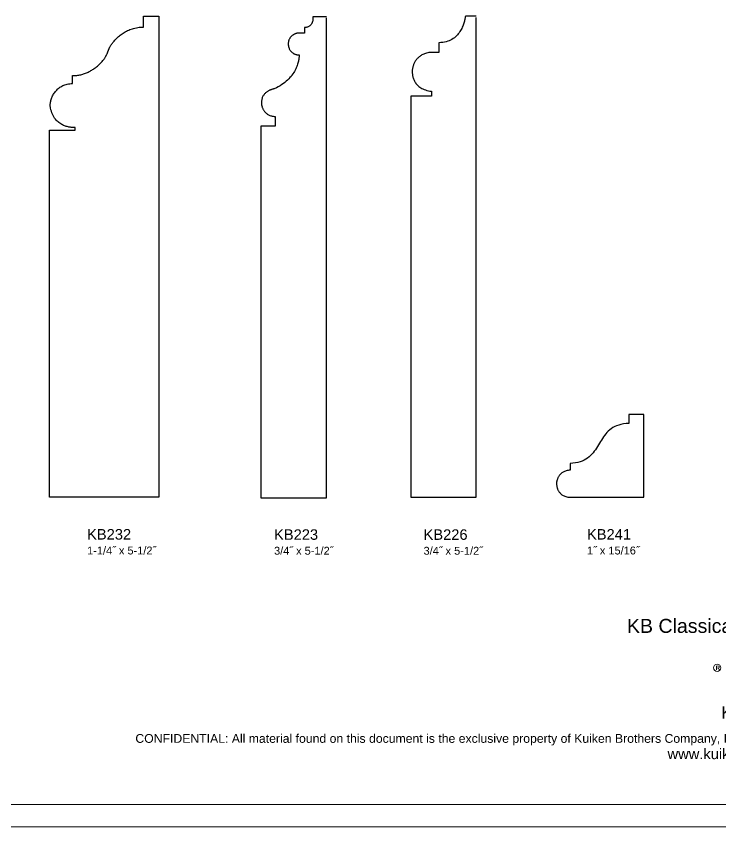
# Model space of a CAD drawing. Extents: x -7.6 to 25.2, y -9.8 to 27.2.
# Drawn here: x 0.42 to 8.47, y -9.8 to -0.53 of the extents above; entities that cross this region are included whole.
import ezdxf

# ---------------------------------------------------------------- set-up
doc = ezdxf.new("R2010")
doc.units = 0
doc.header["$MEASUREMENT"] = 0
doc.layers.add('DO NOT PLOT', color=2, linetype='Continuous', plot=False)

# ---------------------------------------------------------------- blocks, each defined once
blk = doc.blocks.new('KB232')
at = {"flags": 128}
blk.add_lwpolyline([(0, 5.5), (0, 5.4875), (0, 5.451), (0, 5.3918), (0, 5.3114), (0, 5.2112), (0, 5.0926), (0, 4.957), (0, 4.8059), (0, 4.6406), (0, 4.4626), (0, 4.2733), (0, 4.0741), (0, 3.8664), (0, 3.6516), (0, 3.4311), (0, 3.2064), (0, 2.9789), (0, 2.75), (0, 2.5211), (0, 2.2936), (0, 2.0689), (0, 1.8484), (0, 1.6336), (0, 1.4259), (0, 1.2267), (0, 1.0374), (0, 0.8594), (0, 0.6941), (0, 0.543), (0, 0.4074), (0, 0.2888), (0, 0.1886), (0, 0.1082), (0, 0.049), (0, 0.0125), (0, 0), (0.0028, 0), (0.0111, 0), (0.0246, 0), (0.0429, 0), (0.0656, 0), (0.0926, 0), (0.1234, 0), (0.1578, 0), (0.1953, 0), (0.2358, 0), (0.2788, 0), (0.3241, 0), (0.3713, 0), (0.4201, 0), (0.4702, 0), (0.5213, 0), (0.573, 0), (0.625, 0), (0.677, 0), (0.7287, 0), (0.7798, 0), (0.8299, 0), (0.8787, 0), (0.9259, 0), (0.9712, 0), (1.0142, 0), (1.0547, 0), (1.0923, 0), (1.1266, 0), (1.1574, 0), (1.1844, 0), (1.2071, 0), (1.2254, 0), (1.2389, 0), (1.2472, 0), (1.25, 0), (1.25, 0.0095), (1.25, 0.0374), (1.25, 0.0826), (1.25, 0.144), (1.25, 0.2204), (1.25, 0.3109), (1.25, 0.4144), (1.25, 0.5298), (1.25, 0.6559), (1.25, 0.7918), (1.25, 0.9363), (1.25, 1.0883), (1.25, 1.2469), (1.25, 1.4108), (1.25, 1.579), (1.25, 1.7505), (1.25, 1.9242), (1.25, 2.0989), (1.25, 2.2736), (1.25, 2.4473), (1.25, 2.6188), (1.25, 2.787), (1.25, 2.951), (1.25, 3.1095), (1.25, 3.2615), (1.25, 3.406), (1.25, 3.5419), (1.25, 3.668), (1.25, 3.7834), (1.25, 3.8869), (1.25, 3.9774), (1.25, 4.0539), (1.25, 4.1152), (1.25, 4.1604), (1.25, 4.1883), (1.25, 4.1978), (1.2493, 4.1978), (1.2474, 4.1978), (1.2443, 4.1978), (1.24, 4.1978), (1.2347, 4.1978), (1.2284, 4.1978), (1.2212, 4.1978), (1.2132, 4.1978), (1.2045, 4.1978), (1.1951, 4.1978), (1.185, 4.1978), (1.1745, 4.1978), (1.1635, 4.1978), (1.1521, 4.1978), (1.1404, 4.1978), (1.1285, 4.1978), (1.1165, 4.1978), (1.1044, 4.1978), (1.0922, 4.1978), (1.0802, 4.1978), (1.0683, 4.1978), (1.0566, 4.1978), (1.0452, 4.1978), (1.0342, 4.1978), (1.0237, 4.1978), (1.0137, 4.1978), (1.0042, 4.1978), (0.9955, 4.1978), (0.9875, 4.1978), (0.9803, 4.1978), (0.974, 4.1978), (0.9687, 4.1978), (0.9644, 4.1978), (0.9613, 4.1978), (0.9594, 4.1978), (0.9587, 4.1978), (0.9587, 4.1979), (0.9587, 4.1981), (0.9587, 4.1984), (0.9587, 4.1989), (0.9587, 4.1994), (0.9587, 4.2001), (0.9587, 4.2009), (0.9587, 4.2017), (0.9587, 4.2026), (0.9587, 4.2036), (0.9587, 4.2047), (0.9587, 4.2058), (0.9587, 4.207), (0.9587, 4.2082), (0.9587, 4.2094), (0.9587, 4.2107), (0.9587, 4.2119), (0.9587, 4.2132), (0.9587, 4.2145), (0.9587, 4.2158), (0.9587, 4.2171), (0.9588, 4.2183), (0.9588, 4.2195), (0.9588, 4.2207), (0.9588, 4.2218), (0.9588, 4.2228), (0.9588, 4.2238), (0.9588, 4.2248), (0.9588, 4.2256), (0.9588, 4.2264), (0.9588, 4.227), (0.9588, 4.2276), (0.9588, 4.228), (0.9588, 4.2284), (0.9588, 4.2286), (0.9588, 4.2287), (0.9593, 4.2286), (0.9608, 4.2285), (0.9633, 4.2283), (0.9667, 4.2281), (0.9709, 4.228), (0.9759, 4.228), (0.9816, 4.228), (0.9881, 4.2282), (0.9952, 4.2287), (1.0028, 4.2293), (1.0111, 4.2302), (1.0198, 4.2314), (1.0289, 4.233), (1.0384, 4.2349), (1.0482, 4.2372), (1.0584, 4.2401), (1.0687, 4.2434), (1.0792, 4.2472), (1.0899, 4.2516), (1.1006, 4.2567), (1.1113, 4.2623), (1.122, 4.2687), (1.1326, 4.2758), (1.1431, 4.2836), (1.1534, 4.2923), (1.1634, 4.3018), (1.1732, 4.3122), (1.1826, 4.3234), (1.1916, 4.3357), (1.2002, 4.3489), (1.2083, 4.3632), (1.2158, 4.3785), (1.2227, 4.395), (1.229, 4.4125), (1.2346, 4.4313), (1.2394, 4.4513), (1.2407, 4.46), (1.2415, 4.469), (1.2418, 4.4783), (1.2417, 4.4878), (1.2412, 4.4975), (1.2401, 4.5074), (1.2386, 4.5174), (1.2367, 4.5276), (1.2342, 4.5378), (1.2313, 4.5481), (1.228, 4.5584), (1.2241, 4.5687), (1.2198, 4.5789), (1.215, 4.5891), (1.2097, 4.5992), (1.204, 4.6091), (1.1978, 4.6188), (1.1911, 4.6284), (1.1839, 4.6377), (1.1763, 4.6468), (1.1682, 4.6555), (1.1596, 4.664), (1.1505, 4.672), (1.1409, 4.6797), (1.1309, 4.687), (1.1204, 4.6938), (1.1094, 4.7001), (1.0979, 4.7059), (1.0859, 4.7111), (1.0735, 4.7158), (1.0605, 4.7199), (1.0471, 4.7233), (1.0332, 4.7261), (1.0188, 4.7281), (1.0039, 4.7294), (0.9885, 4.73), (0.9885, 4.7302), (0.9885, 4.7308), (0.9885, 4.7318), (0.9885, 4.7331), (0.9885, 4.7348), (0.9885, 4.7368), (0.9884, 4.7391), (0.9884, 4.7416), (0.9884, 4.7444), (0.9884, 4.7474), (0.9884, 4.7505), (0.9883, 4.7539), (0.9883, 4.7574), (0.9883, 4.761), (0.9883, 4.7646), (0.9882, 4.7684), (0.9882, 4.7722), (0.9882, 4.7761), (0.9882, 4.7799), (0.9881, 4.7837), (0.9881, 4.7875), (0.9881, 4.7912), (0.988, 4.7948), (0.988, 4.7983), (0.988, 4.8016), (0.988, 4.8048), (0.988, 4.8078), (0.9879, 4.8105), (0.9879, 4.8131), (0.9879, 4.8154), (0.9879, 4.8173), (0.9879, 4.819), (0.9879, 4.8204), (0.9879, 4.8214), (0.9879, 4.822), (0.9879, 4.8222), (0.9757, 4.8221), (0.9637, 4.8224), (0.9518, 4.823), (0.94, 4.824), (0.9282, 4.8254), (0.9166, 4.8271), (0.9051, 4.8292), (0.8937, 4.8316), (0.8825, 4.8343), (0.8713, 4.8373), (0.8603, 4.8407), (0.8494, 4.8443), (0.8387, 4.8482), (0.828, 4.8524), (0.8176, 4.8569), (0.8072, 4.8617), (0.797, 4.8667), (0.787, 4.8719), (0.777, 4.8774), (0.7673, 4.8832), (0.7577, 4.8891), (0.7483, 4.8953), (0.739, 4.9017), (0.7299, 4.9083), (0.7209, 4.9151), (0.7121, 4.922), (0.7036, 4.9292), (0.6951, 4.9365), (0.6869, 4.944), (0.6788, 4.9516), (0.671, 4.9594), (0.6633, 4.9673), (0.6558, 4.9753), (0.6485, 4.9835), (0.6414, 4.9918), (0.6346, 5.0001), (0.6307, 5.0052), (0.627, 5.0103), (0.6235, 5.0153), (0.6201, 5.0204), (0.6168, 5.0255), (0.6137, 5.0305), (0.6107, 5.0356), (0.6079, 5.0406), (0.6052, 5.0456), (0.6026, 5.0505), (0.6001, 5.0554), (0.5977, 5.0603), (0.5955, 5.0651), (0.5933, 5.0699), (0.5912, 5.0745), (0.5892, 5.0792), (0.5873, 5.0837), (0.5855, 5.0882), (0.5838, 5.0925), (0.5821, 5.0968), (0.5804, 5.101), (0.5789, 5.1051), (0.5774, 5.109), (0.5759, 5.1129), (0.5745, 5.1166), (0.5731, 5.1202), (0.5717, 5.1236), (0.5703, 5.127), (0.569, 5.1301), (0.5677, 5.1331), (0.5664, 5.136), (0.5651, 5.1387), (0.5638, 5.1412), (0.5625, 5.1436), (0.5612, 5.1457), (0.5599, 5.1477), (0.5563, 5.1543), (0.5523, 5.1612), (0.5479, 5.1684), (0.543, 5.1758), (0.5378, 5.1836), (0.532, 5.1915), (0.5259, 5.1995), (0.5194, 5.2078), (0.5124, 5.2161), (0.505, 5.2246), (0.4972, 5.233), (0.489, 5.2416), (0.4804, 5.2501), (0.4713, 5.2586), (0.4619, 5.267), (0.4521, 5.2753), (0.4418, 5.2835), (0.4312, 5.2915), (0.4202, 5.2994), (0.4088, 5.307), (0.397, 5.3144), (0.3848, 5.3216), (0.3722, 5.3284), (0.3593, 5.3349), (0.3459, 5.341), (0.3322, 5.3467), (0.3181, 5.352), (0.3037, 5.3569), (0.2889, 5.3613), (0.2737, 5.3651), (0.2581, 5.3684), (0.2422, 5.3711), (0.2259, 5.3733), (0.2093, 5.3748), (0.1923, 5.3756), (0.1749, 5.3757), (0.1749, 5.376), (0.1749, 5.3768), (0.1749, 5.3782), (0.1749, 5.38), (0.1749, 5.3822), (0.1749, 5.3849), (0.1749, 5.388), (0.1749, 5.3914), (0.1749, 5.3951), (0.1749, 5.3991), (0.1749, 5.4034), (0.1749, 5.4079), (0.1749, 5.4126), (0.1749, 5.4174), (0.1749, 5.4224), (0.1749, 5.4274), (0.1749, 5.4326), (0.1749, 5.4377), (0.1749, 5.4429), (0.1749, 5.448), (0.1749, 5.4531), (0.1749, 5.458), (0.1749, 5.4629), (0.1749, 5.4676), (0.1749, 5.4721), (0.1749, 5.4763), (0.1749, 5.4803), (0.1749, 5.4841), (0.1749, 5.4875), (0.1749, 5.4905), (0.1749, 5.4932), (0.1749, 5.4955), (0.1749, 5.4973), (0.1749, 5.4986), (0.1749, 5.4994), (0.1749, 5.4997), (0.1745, 5.4997), (0.1734, 5.4997), (0.1715, 5.4997), (0.1689, 5.4997), (0.1657, 5.4997), (0.162, 5.4997), (0.1577, 5.4997), (0.1528, 5.4997), (0.1476, 5.4998), (0.1419, 5.4998), (0.1359, 5.4998), (0.1296, 5.4998), (0.123, 5.4998), (0.1161, 5.4998), (0.1091, 5.4998), (0.102, 5.4998), (0.0947, 5.4998), (0.0875, 5.4999), (0.0802, 5.4999), (0.0729, 5.4999), (0.0658, 5.4999), (0.0588, 5.4999), (0.052, 5.4999), (0.0453, 5.4999), (0.039, 5.4999), (0.033, 5.4999), (0.0273, 5.5), (0.0221, 5.5), (0.0173, 5.5), (0.013, 5.5), (0.0092, 5.5), (0.006, 5.5), (0.0034, 5.5), (0.0016, 5.5), (0.0004, 5.5)], dxfattribs=at)
blk = doc.blocks.new('KB223')
at = {"flags": 128}
blk.add_lwpolyline([(0, 5.5), (-0.0004, 5.5), (-0.0014, 5.5), (-0.0031, 5.5), (-0.0054, 5.5), (-0.0082, 5.5), (-0.0116, 5.5), (-0.0154, 5.5), (-0.0197, 5.5), (-0.0244, 5.5), (-0.0295, 5.5), (-0.0348, 5.5), (-0.0405, 5.5), (-0.0464, 5.5), (-0.0525, 5.5), (-0.0588, 5.5), (-0.0652, 5.5), (-0.0716, 5.5), (-0.0781, 5.5), (-0.0846, 5.5), (-0.0911, 5.5), (-0.0975, 5.5), (-0.1037, 5.5), (-0.1098, 5.5), (-0.1157, 5.5), (-0.1214, 5.5), (-0.1268, 5.5), (-0.1318, 5.5), (-0.1365, 5.5), (-0.1408, 5.5), (-0.1447, 5.5), (-0.148, 5.5), (-0.1509, 5.5), (-0.1532, 5.5), (-0.1549, 5.5), (-0.1559, 5.5), (-0.1563, 5.5), (-0.1562, 5.4998), (-0.1561, 5.499), (-0.1559, 5.4978), (-0.1557, 5.4961), (-0.1555, 5.494), (-0.1553, 5.4915), (-0.1552, 5.4886), (-0.155, 5.4855), (-0.155, 5.482), (-0.155, 5.4782), (-0.1551, 5.4742), (-0.1554, 5.47), (-0.1558, 5.4655), (-0.1563, 5.4609), (-0.1571, 5.4562), (-0.158, 5.4514), (-0.1592, 5.4465), (-0.1606, 5.4415), (-0.1623, 5.4365), (-0.1643, 5.4315), (-0.1665, 5.4265), (-0.1691, 5.4216), (-0.172, 5.4168), (-0.1753, 5.4121), (-0.179, 5.4076), (-0.1831, 5.4032), (-0.1875, 5.399), (-0.1925, 5.3951), (-0.1979, 5.3914), (-0.2037, 5.3879), (-0.2101, 5.3848), (-0.2169, 5.3821), (-0.2244, 5.3797), (-0.2323, 5.3777), (-0.2409, 5.3761), (-0.25, 5.375), (-0.25, 5.3749), (-0.25, 5.3745), (-0.25, 5.3738), (-0.25, 5.3729), (-0.25, 5.3717), (-0.25, 5.3704), (-0.25, 5.3688), (-0.25, 5.3671), (-0.25, 5.3653), (-0.25, 5.3632), (-0.25, 5.3611), (-0.25, 5.3588), (-0.25, 5.3565), (-0.25, 5.354), (-0.25, 5.3515), (-0.25, 5.349), (-0.25, 5.3464), (-0.25, 5.3438), (-0.25, 5.3412), (-0.25, 5.3386), (-0.25, 5.336), (-0.25, 5.3335), (-0.25, 5.3311), (-0.25, 5.3287), (-0.25, 5.3265), (-0.25, 5.3243), (-0.25, 5.3223), (-0.25, 5.3204), (-0.25, 5.3187), (-0.25, 5.3172), (-0.25, 5.3158), (-0.25, 5.3147), (-0.25, 5.3138), (-0.25, 5.3131), (-0.25, 5.3127), (-0.25, 5.3125), (-0.2501, 5.3125), (-0.2506, 5.3125), (-0.2513, 5.3125), (-0.2522, 5.3125), (-0.2534, 5.3125), (-0.2549, 5.3125), (-0.2565, 5.3125), (-0.2583, 5.3125), (-0.2602, 5.3125), (-0.2624, 5.3125), (-0.2646, 5.3125), (-0.267, 5.3125), (-0.2695, 5.3125), (-0.272, 5.3125), (-0.2747, 5.3125), (-0.2773, 5.3125), (-0.2801, 5.3125), (-0.2828, 5.3125), (-0.2855, 5.3125), (-0.2882, 5.3125), (-0.2909, 5.3125), (-0.2935, 5.3125), (-0.2961, 5.3125), (-0.2986, 5.3125), (-0.301, 5.3125), (-0.3032, 5.3125), (-0.3053, 5.3125), (-0.3073, 5.3125), (-0.3091, 5.3125), (-0.3107, 5.3125), (-0.3121, 5.3125), (-0.3133, 5.3125), (-0.3143, 5.3125), (-0.315, 5.3125), (-0.3154, 5.3125), (-0.3156, 5.3125), (-0.3189, 5.3126), (-0.3223, 5.3125), (-0.326, 5.3122), (-0.3298, 5.3118), (-0.3337, 5.3112), (-0.3378, 5.3103), (-0.342, 5.3093), (-0.3463, 5.3081), (-0.3507, 5.3067), (-0.3551, 5.3051), (-0.3596, 5.3033), (-0.3641, 5.3013), (-0.3686, 5.2991), (-0.3731, 5.2967), (-0.3776, 5.2941), (-0.3821, 5.2912), (-0.3865, 5.2882), (-0.3908, 5.2849), (-0.395, 5.2815), (-0.3992, 5.2778), (-0.4032, 5.2739), (-0.4071, 5.2697), (-0.4108, 5.2654), (-0.4143, 5.2608), (-0.4177, 5.256), (-0.4208, 5.251), (-0.4238, 5.2457), (-0.4265, 5.2402), (-0.4289, 5.2345), (-0.4311, 5.2285), (-0.433, 5.2223), (-0.4345, 5.2158), (-0.4358, 5.2091), (-0.4367, 5.2022), (-0.4373, 5.195), (-0.4375, 5.1875), (-0.4365, 5.1772), (-0.435, 5.1675), (-0.4332, 5.1583), (-0.4309, 5.1497), (-0.4282, 5.1416), (-0.4252, 5.134), (-0.4218, 5.1269), (-0.4181, 5.1204), (-0.4142, 5.1142), (-0.4101, 5.1086), (-0.4057, 5.1033), (-0.4012, 5.0985), (-0.3965, 5.094), (-0.3916, 5.09), (-0.3867, 5.0863), (-0.3817, 5.083), (-0.3767, 5.0799), (-0.3717, 5.0772), (-0.3667, 5.0748), (-0.3617, 5.0727), (-0.3568, 5.0708), (-0.352, 5.0692), (-0.3474, 5.0678), (-0.3429, 5.0666), (-0.3386, 5.0656), (-0.3346, 5.0648), (-0.3308, 5.0641), (-0.3272, 5.0636), (-0.324, 5.0632), (-0.3211, 5.0629), (-0.3186, 5.0627), (-0.3165, 5.0626), (-0.3148, 5.0626), (-0.3135, 5.0625), (-0.3128, 5.0625), (-0.3125, 5.0625), (-0.3125, 5.0619), (-0.3125, 5.0602), (-0.3126, 5.0573), (-0.3127, 5.0534), (-0.313, 5.0485), (-0.3135, 5.0427), (-0.3142, 5.0359), (-0.3151, 5.0283), (-0.3163, 5.0199), (-0.3178, 5.0108), (-0.3197, 5.0009), (-0.322, 4.9904), (-0.3247, 4.9793), (-0.3279, 4.9677), (-0.3317, 4.9555), (-0.3359, 4.943), (-0.3408, 4.93), (-0.3463, 4.9167), (-0.3525, 4.9031), (-0.3593, 4.8893), (-0.367, 4.8752), (-0.3754, 4.8611), (-0.3846, 4.8468), (-0.3947, 4.8325), (-0.4056, 4.8182), (-0.4175, 4.804), (-0.4304, 4.7899), (-0.4443, 4.776), (-0.4593, 4.7623), (-0.4753, 4.7489), (-0.4925, 4.7357), (-0.5108, 4.723), (-0.5303, 4.7106), (-0.5511, 4.6988), (-0.5732, 4.6874), (-0.5965, 4.6767), (-0.5983, 4.6761), (-0.6006, 4.6755), (-0.6034, 4.6748), (-0.6066, 4.6739), (-0.6103, 4.6729), (-0.6143, 4.6718), (-0.6186, 4.6705), (-0.6233, 4.6691), (-0.6283, 4.6674), (-0.6335, 4.6655), (-0.6389, 4.6635), (-0.6445, 4.6612), (-0.6502, 4.6586), (-0.6561, 4.6559), (-0.662, 4.6528), (-0.6679, 4.6495), (-0.6739, 4.6458), (-0.6798, 4.6419), (-0.6857, 4.6376), (-0.6915, 4.633), (-0.6971, 4.6281), (-0.7026, 4.6227), (-0.7079, 4.6171), (-0.7129, 4.611), (-0.7177, 4.6045), (-0.7222, 4.5976), (-0.7264, 4.5903), (-0.7302, 4.5825), (-0.7336, 4.5743), (-0.7365, 4.5656), (-0.739, 4.5564), (-0.741, 4.5467), (-0.7425, 4.5365), (-0.7434, 4.5258), (-0.7436, 4.5146), (-0.7433, 4.5027), (-0.7432, 4.5016), (-0.7431, 4.4999), (-0.7428, 4.4977), (-0.7425, 4.4951), (-0.742, 4.4921), (-0.7413, 4.4887), (-0.7405, 4.4849), (-0.7395, 4.4808), (-0.7383, 4.4765), (-0.737, 4.4719), (-0.7354, 4.467), (-0.7336, 4.462), (-0.7315, 4.4568), (-0.7292, 4.4514), (-0.7266, 4.4459), (-0.7237, 4.4404), (-0.7206, 4.4348), (-0.7171, 4.4292), (-0.7133, 4.4236), (-0.7092, 4.418), (-0.7048, 4.4126), (-0.6999, 4.4072), (-0.6947, 4.4019), (-0.6892, 4.3968), (-0.6832, 4.3919), (-0.6768, 4.3873), (-0.67, 4.3829), (-0.6627, 4.3787), (-0.655, 4.3749), (-0.6468, 4.3714), (-0.6382, 4.3683), (-0.629, 4.3656), (-0.6194, 4.3633), (-0.6092, 4.3615), (-0.5985, 4.3602), (-0.5873, 4.3594), (-0.5873, 4.3592), (-0.5873, 4.3584), (-0.5873, 4.3573), (-0.5873, 4.3557), (-0.5873, 4.3537), (-0.5873, 4.3513), (-0.5873, 4.3486), (-0.5873, 4.3456), (-0.5873, 4.3423), (-0.5873, 4.3388), (-0.5873, 4.335), (-0.5873, 4.3311), (-0.5873, 4.3269), (-0.5873, 4.3227), (-0.5873, 4.3183), (-0.5873, 4.3138), (-0.5873, 4.3093), (-0.5873, 4.3048), (-0.5873, 4.3002), (-0.5873, 4.2957), (-0.5873, 4.2912), (-0.5873, 4.2868), (-0.5873, 4.2826), (-0.5873, 4.2784), (-0.5873, 4.2745), (-0.5873, 4.2707), (-0.5873, 4.2672), (-0.5873, 4.2639), (-0.5873, 4.2609), (-0.5873, 4.2582), (-0.5873, 4.2558), (-0.5873, 4.2538), (-0.5873, 4.2522), (-0.5873, 4.2511), (-0.5873, 4.2503), (-0.5873, 4.2501), (-0.5876, 4.2501), (-0.5887, 4.2501), (-0.5905, 4.2501), (-0.5928, 4.2501), (-0.5958, 4.2501), (-0.5993, 4.2501), (-0.6033, 4.2501), (-0.6078, 4.2501), (-0.6127, 4.2501), (-0.6179, 4.2501), (-0.6236, 4.2501), (-0.6294, 4.2501), (-0.6356, 4.2501), (-0.6419, 4.2501), (-0.6485, 4.2501), (-0.6551, 4.2501), (-0.6619, 4.2501), (-0.6686, 4.2501), (-0.6754, 4.2501), (-0.6821, 4.2501), (-0.6888, 4.2501), (-0.6953, 4.2501), (-0.7017, 4.2501), (-0.7078, 4.2501), (-0.7137, 4.2501), (-0.7193, 4.2501), (-0.7246, 4.2501), (-0.7295, 4.2501), (-0.7339, 4.2501), (-0.7379, 4.2501), (-0.7415, 4.2501), (-0.7444, 4.2501), (-0.7468, 4.2501), (-0.7485, 4.2501), (-0.7496, 4.2501), (-0.75, 4.2501), (-0.75, 4.2404), (-0.75, 4.2122), (-0.75, 4.1665), (-0.75, 4.1043), (-0.75, 4.0269), (-0.75, 3.9353), (-0.75, 3.8305), (-0.75, 3.7137), (-0.75, 3.586), (-0.75, 3.4485), (-0.75, 3.3022), (-0.75, 3.1482), (-0.75, 2.9877), (-0.75, 2.8217), (-0.75, 2.6514), (-0.75, 2.4778), (-0.75, 2.3019), (-0.75, 2.125), (-0.75, 1.9481), (-0.75, 1.7723), (-0.75, 1.5987), (-0.75, 1.4284), (-0.75, 1.2624), (-0.75, 1.1019), (-0.75, 0.9479), (-0.75, 0.8016), (-0.75, 0.6641), (-0.75, 0.5364), (-0.75, 0.4196), (-0.75, 0.3148), (-0.75, 0.2232), (-0.75, 0.1458), (-0.75, 0.0836), (-0.75, 0.0379), (-0.75, 0.0097), (-0.75, 0), (-0.7483, 0), (-0.7433, 0), (-0.7352, 0), (-0.7243, 0), (-0.7106, 0), (-0.6944, 0), (-0.676, 0), (-0.6554, 0), (-0.6328, 0), (-0.6085, 0), (-0.5827, 0), (-0.5556, 0), (-0.5272, 0), (-0.4979, 0), (-0.4679, 0), (-0.4372, 0), (-0.4062, 0), (-0.375, 0), (-0.3438, 0), (-0.3128, 0), (-0.2821, 0), (-0.2521, 0), (-0.2228, 0), (-0.1944, 0), (-0.1673, 0), (-0.1415, 0), (-0.1172, 0), (-0.0947, 0), (-0.074, 0), (-0.0556, 0), (-0.0394, 0), (-0.0257, 0), (-0.0148, 0), (-0.0067, 0), (-0.0017, 0), (0, 0), (0, 0.0125), (0, 0.049), (0, 0.1082), (0, 0.1886), (0, 0.2888), (0, 0.4074), (0, 0.543), (0, 0.6941), (0, 0.8594), (0, 1.0374), (0, 1.2267), (0, 1.4259), (0, 1.6336), (0, 1.8484), (0, 2.0689), (0, 2.2936), (0, 2.5211), (0, 2.75), (0, 2.9789), (0, 3.2065), (0, 3.4311), (0, 3.6516), (0, 3.8664), (0, 4.0741), (0, 4.2733), (0, 4.4626), (0, 4.6406), (0, 4.8059), (0, 4.957), (0, 5.0926), (0, 5.2112), (0, 5.3114), (0, 5.3918), (0, 5.451), (0, 5.4875)], dxfattribs=at)
blk = doc.blocks.new('KB224')
at = {"flags": 128}
blk.add_lwpolyline([(0, 5.5), (-0.0003, 5.5), (-0.0011, 5.5), (-0.0025, 5.5), (-0.0043, 5.5), (-0.0066, 5.5), (-0.0093, 5.5), (-0.0123, 5.5), (-0.0158, 5.5), (-0.0195, 5.5), (-0.0236, 5.5), (-0.0279, 5.5), (-0.0324, 5.5), (-0.0371, 5.5), (-0.042, 5.5), (-0.047, 5.5), (-0.0521, 5.5), (-0.0573, 5.5), (-0.0625, 5.5), (-0.0677, 5.5), (-0.0729, 5.5), (-0.078, 5.5), (-0.083, 5.5), (-0.0879, 5.5), (-0.0926, 5.5), (-0.0971, 5.5), (-0.1014, 5.5), (-0.1055, 5.5), (-0.1092, 5.5), (-0.1126, 5.5), (-0.1157, 5.5), (-0.1184, 5.5), (-0.1207, 5.5), (-0.1225, 5.5), (-0.1239, 5.5), (-0.1247, 5.5), (-0.125, 5.5), (-0.1251, 5.4993), (-0.1253, 5.4973), (-0.1257, 5.4941), (-0.1263, 5.4896), (-0.1271, 5.4841), (-0.1282, 5.4776), (-0.1296, 5.4702), (-0.1314, 5.4619), (-0.1335, 5.4528), (-0.1359, 5.443), (-0.1388, 5.4326), (-0.1421, 5.4217), (-0.1459, 5.4103), (-0.1501, 5.3985), (-0.1549, 5.3864), (-0.1603, 5.374), (-0.1662, 5.3615), (-0.1727, 5.349), (-0.1799, 5.3364), (-0.1877, 5.3239), (-0.1963, 5.3116), (-0.2055, 5.2995), (-0.2155, 5.2877), (-0.2263, 5.2763), (-0.2379, 5.2653), (-0.2504, 5.2549), (-0.2637, 5.2451), (-0.2779, 5.2361), (-0.293, 5.2278), (-0.309, 5.2203), (-0.3261, 5.2138), (-0.3442, 5.2083), (-0.3633, 5.2039), (-0.3834, 5.2006), (-0.4047, 5.1986), (-0.4271, 5.1979), (-0.4271, 5.1977), (-0.4271, 5.1969), (-0.4271, 5.1958), (-0.4271, 5.1941), (-0.4271, 5.1921), (-0.4271, 5.1897), (-0.4271, 5.187), (-0.4271, 5.1839), (-0.4271, 5.1806), (-0.4271, 5.177), (-0.4271, 5.1732), (-0.4271, 5.1691), (-0.4271, 5.1649), (-0.4271, 5.1606), (-0.4271, 5.1561), (-0.4271, 5.1516), (-0.4271, 5.147), (-0.4271, 5.1424), (-0.4271, 5.1378), (-0.4271, 5.1332), (-0.4271, 5.1286), (-0.4271, 5.1242), (-0.4271, 5.1198), (-0.4271, 5.1156), (-0.4271, 5.1116), (-0.4271, 5.1078), (-0.4271, 5.1042), (-0.4271, 5.1009), (-0.4271, 5.0978), (-0.4271, 5.0951), (-0.4271, 5.0927), (-0.4271, 5.0906), (-0.4271, 5.089), (-0.4271, 5.0878), (-0.4271, 5.0871), (-0.4271, 5.0868), (-0.4273, 5.0868), (-0.428, 5.0868), (-0.4291, 5.0868), (-0.4306, 5.0868), (-0.4324, 5.0868), (-0.4346, 5.0868), (-0.4372, 5.0867), (-0.44, 5.0867), (-0.4431, 5.0867), (-0.4464, 5.0867), (-0.4499, 5.0866), (-0.4536, 5.0866), (-0.4575, 5.0866), (-0.4615, 5.0865), (-0.4656, 5.0865), (-0.4698, 5.0865), (-0.474, 5.0864), (-0.4783, 5.0864), (-0.4826, 5.0864), (-0.4868, 5.0863), (-0.491, 5.0863), (-0.4951, 5.0863), (-0.4991, 5.0862), (-0.503, 5.0862), (-0.5067, 5.0862), (-0.5102, 5.0861), (-0.5135, 5.0861), (-0.5166, 5.0861), (-0.5194, 5.0861), (-0.522, 5.086), (-0.5242, 5.086), (-0.526, 5.086), (-0.5275, 5.086), (-0.5286, 5.086), (-0.5293, 5.086), (-0.5295, 5.086), (-0.5429, 5.0842), (-0.5556, 5.0819), (-0.5678, 5.0791), (-0.5795, 5.0759), (-0.5906, 5.0721), (-0.6012, 5.068), (-0.6113, 5.0634), (-0.6209, 5.0585), (-0.63, 5.0532), (-0.6386, 5.0476), (-0.6468, 5.0416), (-0.6545, 5.0355), (-0.6618, 5.029), (-0.6687, 5.0224), (-0.6751, 5.0155), (-0.6811, 5.0085), (-0.6867, 5.0014), (-0.6919, 4.9941), (-0.6968, 4.9867), (-0.7013, 4.9793), (-0.7054, 4.9719), (-0.7092, 4.9644), (-0.7126, 4.957), (-0.7158, 4.9496), (-0.7186, 4.9422), (-0.7211, 4.935), (-0.7233, 4.9279), (-0.7252, 4.9209), (-0.7269, 4.9141), (-0.7283, 4.9075), (-0.7295, 4.9012), (-0.7304, 4.8951), (-0.7311, 4.8892), (-0.7316, 4.8837), (-0.7319, 4.8785), (-0.732, 4.8737), (-0.732, 4.8732), (-0.7321, 4.8719), (-0.7322, 4.8697), (-0.7323, 4.8667), (-0.7323, 4.8629), (-0.7322, 4.8585), (-0.732, 4.8534), (-0.7316, 4.8477), (-0.731, 4.8415), (-0.7302, 4.8347), (-0.7292, 4.8275), (-0.7278, 4.8199), (-0.726, 4.8119), (-0.7239, 4.8037), (-0.7214, 4.7951), (-0.7185, 4.7864), (-0.715, 4.7775), (-0.711, 4.7685), (-0.7065, 4.7594), (-0.7014, 4.7503), (-0.6957, 4.7412), (-0.6893, 4.7322), (-0.6822, 4.7234), (-0.6743, 4.7147), (-0.6657, 4.7063), (-0.6563, 4.6981), (-0.6461, 4.6902), (-0.635, 4.6828), (-0.623, 4.6757), (-0.61, 4.6692), (-0.596, 4.6631), (-0.5811, 4.6576), (-0.5651, 4.6528), (-0.548, 4.6486), (-0.5298, 4.6451), (-0.5104, 4.6424), (-0.5104, 4.6423), (-0.5104, 4.6419), (-0.5104, 4.6413), (-0.5104, 4.6405), (-0.5104, 4.6395), (-0.5104, 4.6383), (-0.5104, 4.6369), (-0.5104, 4.6354), (-0.5104, 4.6337), (-0.5104, 4.6319), (-0.5104, 4.63), (-0.5104, 4.628), (-0.5104, 4.6259), (-0.5104, 4.6237), (-0.5104, 4.6215), (-0.5104, 4.6192), (-0.5104, 4.6169), (-0.5104, 4.6146), (-0.5104, 4.6123), (-0.5104, 4.61), (-0.5104, 4.6077), (-0.5104, 4.6055), (-0.5104, 4.6033), (-0.5104, 4.6012), (-0.5104, 4.5992), (-0.5104, 4.5973), (-0.5104, 4.5955), (-0.5104, 4.5939), (-0.5104, 4.5923), (-0.5104, 4.591), (-0.5104, 4.5898), (-0.5104, 4.5887), (-0.5104, 4.5879), (-0.5104, 4.5873), (-0.5104, 4.587), (-0.5104, 4.5868), (-0.5109, 4.5868), (-0.5125, 4.5868), (-0.5151, 4.5868), (-0.5186, 4.5868), (-0.523, 4.5868), (-0.5281, 4.5868), (-0.534, 4.5868), (-0.5406, 4.5868), (-0.5478, 4.5868), (-0.5556, 4.5868), (-0.5638, 4.5868), (-0.5725, 4.5868), (-0.5816, 4.5868), (-0.5909, 4.5868), (-0.6005, 4.5868), (-0.6103, 4.5868), (-0.6202, 4.5868), (-0.6302, 4.5868), (-0.6402, 4.5868), (-0.6501, 4.5868), (-0.6599, 4.5868), (-0.6695, 4.5868), (-0.6788, 4.5868), (-0.6879, 4.5868), (-0.6966, 4.5868), (-0.7048, 4.5868), (-0.7126, 4.5868), (-0.7198, 4.5868), (-0.7263, 4.5868), (-0.7323, 4.5868), (-0.7374, 4.5868), (-0.7418, 4.5868), (-0.7453, 4.5868), (-0.7479, 4.5868), (-0.7495, 4.5868), (-0.75, 4.5868), (-0.75, 4.5764), (-0.75, 4.5459), (-0.75, 4.4966), (-0.75, 4.4295), (-0.75, 4.346), (-0.75, 4.2471), (-0.75, 4.134), (-0.75, 4.008), (-0.75, 3.8701), (-0.75, 3.7217), (-0.75, 3.5638), (-0.75, 3.3977), (-0.75, 3.2244), (-0.75, 3.0453), (-0.75, 2.8615), (-0.75, 2.6741), (-0.75, 2.4843), (-0.75, 2.2934), (-0.75, 2.1025), (-0.75, 1.9128), (-0.75, 1.7254), (-0.75, 1.5415), (-0.75, 1.3624), (-0.75, 1.1892), (-0.75, 1.023), (-0.75, 0.8651), (-0.75, 0.7167), (-0.75, 0.5789), (-0.75, 0.4528), (-0.75, 0.3398), (-0.75, 0.2409), (-0.75, 0.1573), (-0.75, 0.0903), (-0.75, 0.0409), (-0.75, 0.0104), (-0.75, 0), (-0.7483, 0), (-0.7433, 0), (-0.7352, 0), (-0.7243, 0), (-0.7106, 0), (-0.6944, 0), (-0.676, 0), (-0.6554, 0), (-0.6328, 0), (-0.6085, 0), (-0.5827, 0), (-0.5556, 0), (-0.5272, 0), (-0.4979, 0), (-0.4679, 0), (-0.4372, 0), (-0.4062, 0), (-0.375, 0), (-0.3438, 0), (-0.3128, 0), (-0.2821, 0), (-0.2521, 0), (-0.2228, 0), (-0.1944, 0), (-0.1673, 0), (-0.1415, 0), (-0.1172, 0), (-0.0947, 0), (-0.074, 0), (-0.0556, 0), (-0.0394, 0), (-0.0257, 0), (-0.0148, 0), (-0.0067, 0), (-0.0017, 0), (0, 0), (0, 0.0125), (0, 0.049), (0, 0.1082), (0, 0.1886), (0, 0.2888), (0, 0.4074), (0, 0.543), (0, 0.6941), (0, 0.8594), (0, 1.0374), (0, 1.2267), (0, 1.4259), (0, 1.6336), (0, 1.8484), (0, 2.0689), (0, 2.2936), (0, 2.5211), (0, 2.75), (0, 2.9789), (0, 3.2064), (0, 3.4311), (0, 3.6516), (0, 3.8664), (0, 4.0741), (0, 4.2733), (0, 4.4626), (0, 4.6406), (0, 4.8059), (0, 4.957), (0, 5.0926), (0, 5.2112), (0, 5.3114), (0, 5.3918), (0, 5.451), (0, 5.4875)], dxfattribs=at)
blk = doc.blocks.new('KB241')
at = {"flags": 128}
blk.add_lwpolyline([(0, 0.0022), (0, 0.0084), (0, 0.0186), (0, 0.0325), (0, 0.0497), (0, 0.0702), (0, 0.0935), (0, 0.1196), (0, 0.148), (0, 0.1787), (0, 0.2113), (0, 0.2456), (0, 0.2814), (0, 0.3184), (0, 0.3564), (0, 0.3951), (0, 0.4343), (0, 0.4737), (0, 0.5131), (0, 0.5523), (0, 0.591), (0, 0.629), (0, 0.666), (0, 0.7018), (0, 0.7361), (0, 0.7687), (0, 0.7994), (0, 0.8278), (0, 0.8539), (0, 0.8772), (0, 0.8976), (0, 0.9149), (0, 0.9288), (0, 0.9389), (0, 0.9452), (0, 0.9474), (-0.0004, 0.9474), (-0.0015, 0.9474), (-0.0033, 0.9474), (-0.0058, 0.9474), (-0.0089, 0.9474), (-0.0125, 0.9474), (-0.0167, 0.9474), (-0.0213, 0.9474), (-0.0264, 0.9474), (-0.0319, 0.9474), (-0.0377, 0.9474), (-0.0438, 0.9474), (-0.0502, 0.9474), (-0.0568, 0.9474), (-0.0635, 0.9474), (-0.0704, 0.9474), (-0.0774, 0.9474), (-0.0844, 0.9474), (-0.0915, 0.9474), (-0.0985, 0.9474), (-0.1054, 0.9474), (-0.1121, 0.9474), (-0.1187, 0.9474), (-0.1251, 0.9474), (-0.1312, 0.9474), (-0.137, 0.9474), (-0.1425, 0.9474), (-0.1476, 0.9474), (-0.1522, 0.9474), (-0.1564, 0.9474), (-0.16, 0.9474), (-0.1631, 0.9474), (-0.1656, 0.9474), (-0.1674, 0.9474), (-0.1685, 0.9474), (-0.1689, 0.9474), (-0.1689, 0.9472), (-0.1689, 0.9465), (-0.1689, 0.9454), (-0.1689, 0.9439), (-0.1689, 0.942), (-0.1689, 0.9397), (-0.1689, 0.9372), (-0.1689, 0.9344), (-0.1689, 0.9313), (-0.1689, 0.9279), (-0.1689, 0.9244), (-0.1689, 0.9206), (-0.1689, 0.9167), (-0.1689, 0.9127), (-0.1689, 0.9085), (-0.1689, 0.9043), (-0.1689, 0.9), (-0.1689, 0.8957), (-0.1689, 0.8914), (-0.1689, 0.8872), (-0.1689, 0.8829), (-0.1689, 0.8788), (-0.1689, 0.8748), (-0.1689, 0.8709), (-0.1689, 0.8671), (-0.1689, 0.8636), (-0.1689, 0.8602), (-0.1689, 0.8571), (-0.1689, 0.8543), (-0.1689, 0.8517), (-0.1689, 0.8495), (-0.1689, 0.8476), (-0.1689, 0.8461), (-0.1689, 0.845), (-0.1689, 0.8443), (-0.1689, 0.8441), (-0.2014, 0.8424), (-0.2316, 0.8389), (-0.2595, 0.8337), (-0.2854, 0.8267), (-0.3093, 0.8183), (-0.3314, 0.8084), (-0.3518, 0.7971), (-0.3707, 0.7847), (-0.3882, 0.7712), (-0.4044, 0.7566), (-0.4196, 0.7412), (-0.4337, 0.725), (-0.4471, 0.7081), (-0.4597, 0.6907), (-0.4718, 0.6728), (-0.4834, 0.6546), (-0.4948, 0.6362), (-0.506, 0.6176), (-0.5172, 0.599), (-0.5285, 0.5806), (-0.5401, 0.5623), (-0.5522, 0.5443), (-0.5647, 0.5268), (-0.578, 0.5098), (-0.5921, 0.4935), (-0.6071, 0.4779), (-0.6233, 0.4631), (-0.6407, 0.4494), (-0.6595, 0.4367), (-0.6798, 0.4252), (-0.7017, 0.4151), (-0.7255, 0.4063), (-0.7512, 0.3991), (-0.7789, 0.3934), (-0.8089, 0.3896), (-0.8412, 0.3875), (-0.8412, 0.3874), (-0.8412, 0.3868), (-0.8412, 0.386), (-0.8412, 0.3849), (-0.8412, 0.3835), (-0.8412, 0.3818), (-0.8412, 0.3799), (-0.8412, 0.3778), (-0.8412, 0.3754), (-0.8412, 0.3729), (-0.8412, 0.3702), (-0.8412, 0.3674), (-0.8412, 0.3645), (-0.8412, 0.3615), (-0.8412, 0.3584), (-0.8412, 0.3552), (-0.8412, 0.352), (-0.8412, 0.3488), (-0.8412, 0.3456), (-0.8412, 0.3424), (-0.8412, 0.3392), (-0.8412, 0.3361), (-0.8412, 0.3331), (-0.8412, 0.3301), (-0.8412, 0.3273), (-0.8412, 0.3246), (-0.8412, 0.3221), (-0.8412, 0.3198), (-0.8412, 0.3177), (-0.8412, 0.3158), (-0.8412, 0.3141), (-0.8412, 0.3127), (-0.8412, 0.3116), (-0.8412, 0.3107), (-0.8412, 0.3102), (-0.8412, 0.31), (-0.8532, 0.3091), (-0.8645, 0.3076), (-0.8752, 0.3055), (-0.8853, 0.303), (-0.8948, 0.3), (-0.9037, 0.2966), (-0.9122, 0.2927), (-0.92, 0.2886), (-0.9274, 0.2841), (-0.9343, 0.2793), (-0.9407, 0.2743), (-0.9467, 0.269), (-0.9522, 0.2635), (-0.9573, 0.2579), (-0.9619, 0.2522), (-0.9662, 0.2464), (-0.9701, 0.2406), (-0.9737, 0.2347), (-0.9769, 0.2289), (-0.9798, 0.2231), (-0.9824, 0.2174), (-0.9847, 0.2118), (-0.9867, 0.2063), (-0.9885, 0.2011), (-0.99, 0.1961), (-0.9913, 0.1913), (-0.9924, 0.1868), (-0.9933, 0.1827), (-0.994, 0.1789), (-0.9946, 0.1755), (-0.9951, 0.1725), (-0.9954, 0.17), (-0.9956, 0.168), (-0.9958, 0.1666), (-0.9959, 0.1656), (-0.9959, 0.1653), (-0.9959, 0.165), (-0.9959, 0.1639), (-0.996, 0.1623), (-0.996, 0.16), (-0.9959, 0.1571), (-0.9958, 0.1537), (-0.9956, 0.1499), (-0.9953, 0.1455), (-0.9948, 0.1408), (-0.9942, 0.1357), (-0.9933, 0.1303), (-0.9923, 0.1245), (-0.991, 0.1185), (-0.9894, 0.1123), (-0.9876, 0.106), (-0.9855, 0.0994), (-0.983, 0.0928), (-0.9802, 0.0861), (-0.9769, 0.0794), (-0.9733, 0.0728), (-0.9693, 0.0661), (-0.9648, 0.0596), (-0.9598, 0.0532), (-0.9543, 0.047), (-0.9483, 0.041), (-0.9418, 0.0352), (-0.9347, 0.0297), (-0.927, 0.0246), (-0.9187, 0.0198), (-0.9097, 0.0155), (-0.9001, 0.0115), (-0.8898, 0.0081), (-0.8788, 0.0052), (-0.867, 0.0029), (-0.8545, 0.0011), (-0.8412, 0), (-0.8393, 0), (-0.8337, 0), (-0.8247, 0), (-0.8124, 0), (-0.7971, 0), (-0.7789, 0), (-0.7582, 0), (-0.7351, 0), (-0.7098, 0), (-0.6826, 0), (-0.6536, 0), (-0.6231, 0), (-0.5914, 0), (-0.5585, 0), (-0.5248, 0), (-0.4904, 0), (-0.4556, 0), (-0.4206, 0), (-0.3856, 0), (-0.3508, 0), (-0.3164, 0), (-0.2827, 0), (-0.2499, 0), (-0.2181, 0), (-0.1876, 0), (-0.1587, 0), (-0.1314, 0), (-0.1062, 0), (-0.083, 0), (-0.0623, 0), (-0.0442, 0), (-0.0288, 0), (-0.0166, 0), (-0.0075, 0), (-0.0019, 0), (0, 0)], close=True, dxfattribs=at)

msp = doc.modelspace()

# ---------------------------------------------------------------- linework, layer by layer
at = {"linetype": 'Continuous', "lineweight": 0}
msp.add_line((-7.1688, -9.5388), (24.9067, -9.5388), dxfattribs=at)
msp.add_circle((8.4261, -7.9773), 0.0413, dxfattribs=at)
at = {"layer": 'DO NOT PLOT', "linetype": 'Continuous', "lineweight": 0}
msp.add_line((-7.6354, -9.7954), (25.2019, -9.7954), dxfattribs=at)

# ---------------------------------------------------------------- block references
at = {"linetype": 'Continuous', "xscale": -1}
msp.add_blockref('KB232', (2.0472, -6.0278), dxfattribs=at)
at = {"linetype": 'Continuous'}
for name, p in [('KB223', (3.9623, -6.0334)), ('KB224', (5.674, -6.0284)), ('KB241', (7.5868, -6.0283))]:
    msp.add_blockref(name, p, dxfattribs=at)

# ---------------------------------------------------------------- texts
at = {"linetype": 'Continuous', "lineweight": 0}
for s, insert, char_height, width, attachment_point in [('{\\fArial|b0|i0|c0|p34;\\W5.8708;  \\W1;KB232\\P\\H0.75x;\\W7.8278;  \\W1;1-1/4˝ x 5-1/2˝\\H1.3333x;\\P\\W8.4591;  }', (0.6793, -6.3916), 0.12, 1.575961, 1), ('{\\fArial|b0|i0|c0|p34;\\W8.2455;  \\W1;KB223\\P\\H0.75x;\\W7.3293;   \\W1;3/4˝ x 5-1/2˝\\H1.3333x;\\P\\W7.2269;   }', (2.5948, -6.3942), 0.12, 2.019596, 1), ('{\\fArial|b0|i0|c0|p34;\\W6.2057;  \\W1;KB226\\P\\H0.75x;\\W8.2743;  \\W1;3/4˝ x 5-1/2˝\\H1.3333x;\\P\\W8.8001;  }', (4.4931, -6.3946), 0.12, 1.639488, 1), ('{\\fArial|b0|i0|c0|p34;\\W5.8976;  \\W1;KB241\\P\\H0.75x;\\W7.8635;  \\W1;1˝ x 15/16˝\\H1.3333x;\\P\\W8.3682;  }', (6.3896, -6.3916), 0.12, 1.559018, 1), ('{\\fArial|b0|i0|c0|p34;\\H1.3333x;KB Classical Moulding – Georgian Profiles\\P\\H0.75x;\\P\\H0.99997x;\\P\\P\\H0.66667x;\\P\\H1.75x;                   Kuiken Brothers Classical Moulding\\P\\H0.35713x;\\P\\H2x;CONFIDENTIAL: All material found on this document is the exclusive property of Kuiken Brothers Company, Inc.     This may not be duplicated or replicated in any shape or form without the expressed written consent of Kuiken Brothers Company, Inc. \\P\\H1.2x;www.kuikenbrothers.com        201.796.2082}', (9.4945, -7.4185), 0.12, 20.502309, 2), ('{\\fArial|b1|i0|c0|p34;R}', (8.4095, -7.9524), 0.05, 0.1219, 1)]:
    msp.add_mtext(s, dxfattribs=dict(at, insert=insert, char_height=char_height, width=width, attachment_point=attachment_point))

doc.saveas('drawing.dxf')
